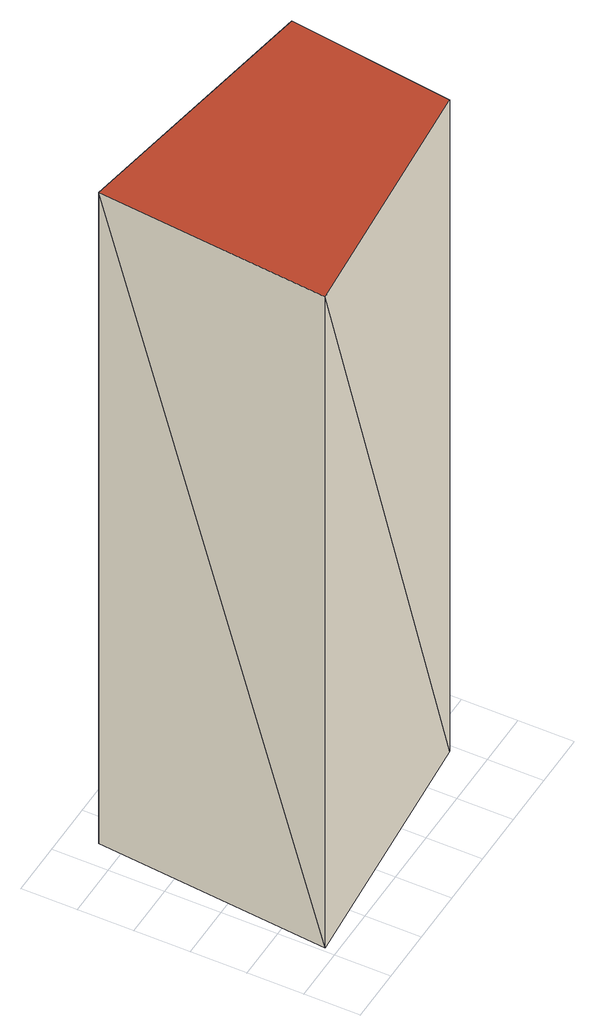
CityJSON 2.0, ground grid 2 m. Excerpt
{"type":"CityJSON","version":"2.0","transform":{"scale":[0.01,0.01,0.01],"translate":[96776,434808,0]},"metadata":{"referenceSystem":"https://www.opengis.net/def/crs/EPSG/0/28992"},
"CityObjects":{
"building1":{"type":"Building","attributes":{"+height_valid":1,"+non_residential":1,"+groundHeight":0,"measuredHeight":28,"+total_area":1371.57,"+discount_factor":0.95,"+min_bicycle_parking_spaces":117,"+min_car_parking_spaces":78,"+function":"catering I"},"geometry":[{"type":"MultiSurface","lod":"1.2","boundaries":[[[0,1,2,3]],[[4,5,6,7]],[[0,5,4]],[[0,1,5]],[[1,6,5]],[[1,2,6]],[[2,7,6]],[[2,3,7]],[[3,4,7]],[[3,0,4]]],"semantics":{"surfaces":[{"type":"GroundSurface"},{"type":"RoofSurface"},{"type":"WallSurface"}],"values":[0,1,2,2,2,2,2,2,2,2]}}]}
},
"vertices":[
[95,883,0],[1059,722,0],[979,120,0],[15,40,0],[95,883,2800],[1059,722,2800],[979,120,2800],[15,40,2800]
]}
